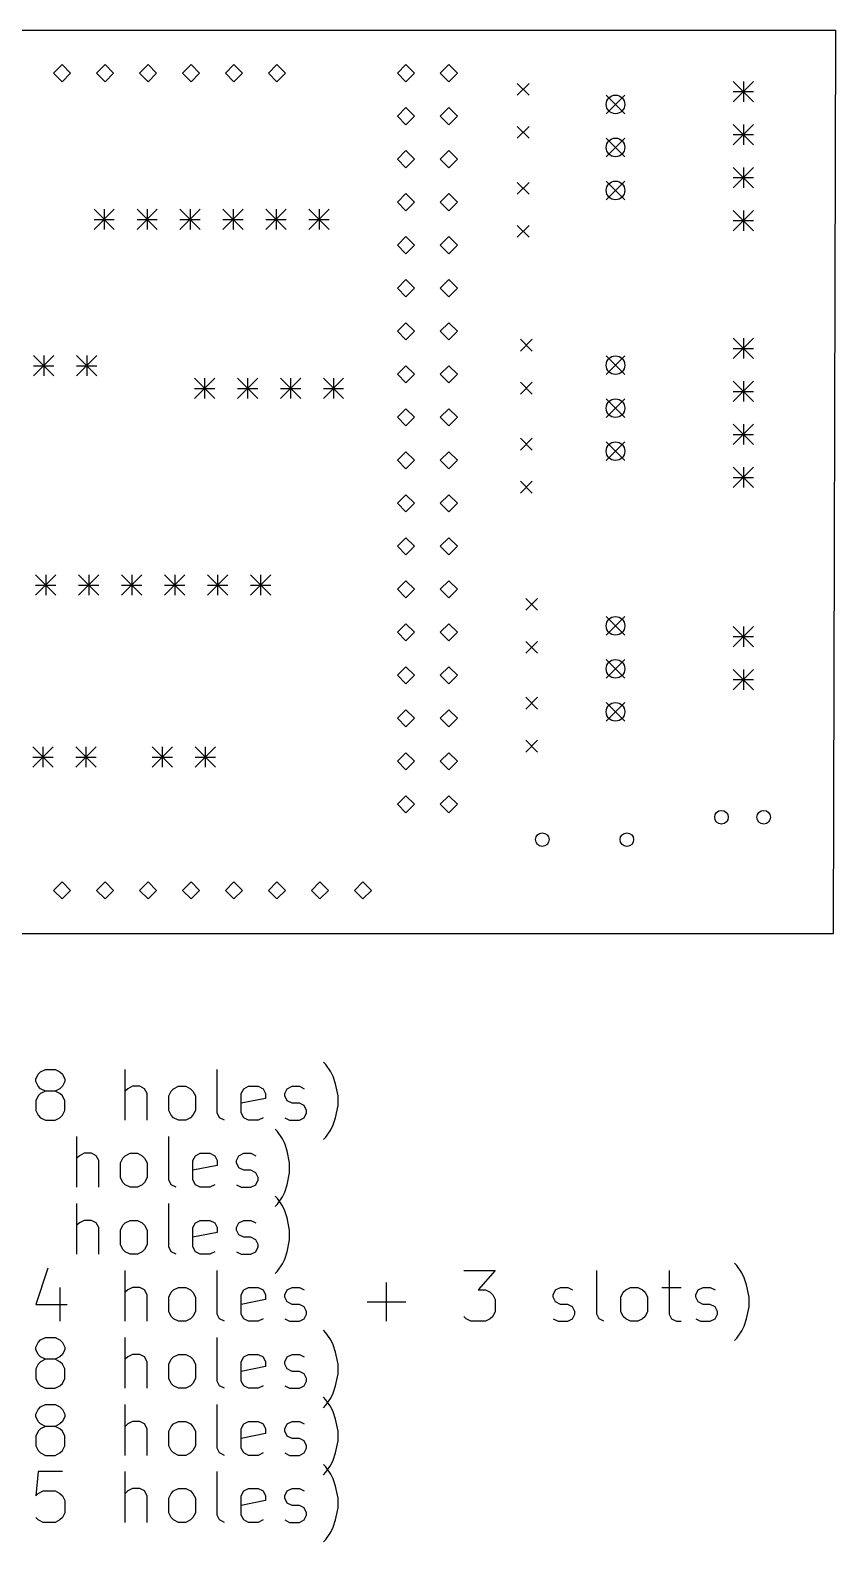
# Model space of a CAD drawing. Extents: x 123.6 to 222.8, y -157.6 to -68.3.
# Drawn here: x 175.2 to 222.8, y -157.6 to -68.3 of the extents above; entities that cross this region are included whole.
import ezdxf

# ---------------------------------------------------------------- set-up
doc = ezdxf.new("R2010")
doc.units = 0
doc.layers.add('BLACK', color=7, linetype='CONTINUOUS')

msp = doc.modelspace()

# ---------------------------------------------------------------- linework, layer by layer
at = {"layer": 'BLACK', "linetype": 'CONTINUOUS'}
for p, q in [((124.841, -68.326), (222.758, -68.326)), ((222.631, -121.666), (222.758, -68.326)), ((177.038, -70.358), (176.53, -70.866)), ((177.546, -70.866), (177.038, -70.358)), ((179.578, -70.358), (179.07, -70.866)), ((180.086, -70.866), (179.578, -70.358)), ((182.118, -70.358), (181.61, -70.866)), ((182.626, -70.866), (182.118, -70.358)), ((184.658, -70.358), (184.15, -70.866)), ((185.166, -70.866), (184.658, -70.358)), ((187.198, -70.358), (186.69, -70.866)), ((187.706, -70.866), (187.198, -70.358)), ((189.738, -70.358), (189.23, -70.866)), ((190.246, -70.866), (189.738, -70.358)), ((197.358, -70.358), (196.85, -70.866)), ((197.866, -70.866), (197.358, -70.358)), ((199.898, -70.358), (199.39, -70.866)), ((200.406, -70.866), (199.898, -70.358)), ((176.53, -70.866), (177.038, -71.374)), ((177.038, -71.374), (177.546, -70.866)), ((179.07, -70.866), (179.578, -71.374)), ((179.578, -71.374), (180.086, -70.866)), ((181.61, -70.866), (182.118, -71.374)), ((182.118, -71.374), (182.626, -70.866)), ((184.15, -70.866), (184.658, -71.374)), ((184.658, -71.374), (185.166, -70.866)), ((186.69, -70.866), (187.198, -71.374)), ((187.198, -71.374), (187.706, -70.866)), ((189.23, -70.866), (189.738, -71.374)), ((189.738, -71.374), (190.246, -70.866)), ((196.85, -70.866), (197.358, -71.374)), ((197.358, -71.374), (197.866, -70.866)), ((199.39, -70.866), (199.898, -71.374)), ((199.898, -71.374), (200.406, -70.866)), ((216.697, -71.3455), (217.897, -72.5455)), ((217.897, -71.3455), (216.697, -72.5455)), ((217.297, -71.3455), (217.297, -72.5455)), ((203.93, -71.4685), (204.63, -72.1685)), ((204.63, -71.4685), (203.93, -72.1685)), ((209.19, -72.1575), (210.29, -73.2575)), ((210.29, -72.1575), (209.19, -73.2575)), ((216.697, -71.9455), (217.897, -71.9455)), ((197.358, -72.898), (196.85, -73.406)), ((197.866, -73.406), (197.358, -72.898)), ((199.898, -72.898), (199.39, -73.406)), ((200.406, -73.406), (199.898, -72.898)), ((196.85, -73.406), (197.358, -73.914)), ((197.358, -73.914), (197.866, -73.406)), ((199.39, -73.406), (199.898, -73.914)), ((199.898, -73.914), (200.406, -73.406)), ((203.93, -74.0085), (204.63, -74.7085)), ((204.63, -74.0085), (203.93, -74.7085)), ((216.697, -73.8855), (217.897, -75.0855)), ((217.897, -73.8855), (216.697, -75.0855)), ((217.297, -73.8855), (217.297, -75.0855)), ((209.19, -74.6975), (210.29, -75.7975)), ((210.29, -74.6975), (209.19, -75.7975)), ((216.697, -74.4855), (217.897, -74.4855)), ((197.358, -75.438), (196.85, -75.946)), ((197.866, -75.946), (197.358, -75.438)), ((199.898, -75.438), (199.39, -75.946)), ((200.406, -75.946), (199.898, -75.438)), ((196.85, -75.946), (197.358, -76.454)), ((197.358, -76.454), (197.866, -75.946)), ((199.39, -75.946), (199.898, -76.454)), ((199.898, -76.454), (200.406, -75.946)), ((216.697, -76.4255), (217.897, -77.6255)), ((217.897, -76.4255), (216.697, -77.6255)), ((217.297, -76.4255), (217.297, -77.6255)), ((203.93, -77.3105), (204.63, -78.0105)), ((204.63, -77.3105), (203.93, -78.0105)), ((209.19, -77.2375), (210.29, -78.3375)), ((210.29, -77.2375), (209.19, -78.3375)), ((216.697, -77.0255), (217.897, -77.0255)), ((197.358, -77.978), (196.85, -78.486)), ((196.85, -78.486), (197.358, -78.994)), ((197.866, -78.486), (197.358, -77.978)), ((197.358, -78.994), (197.866, -78.486)), ((199.898, -77.978), (199.39, -78.486)), ((199.39, -78.486), (199.898, -78.994)), ((200.406, -78.486), (199.898, -77.978)), ((199.898, -78.994), (200.406, -78.486)), ((178.927, -78.902), (180.127, -80.102)), ((180.127, -78.902), (178.927, -80.102)), ((179.527, -78.902), (179.527, -80.102)), ((181.467, -78.902), (182.667, -80.102)), ((182.667, -78.902), (181.467, -80.102)), ((182.067, -78.902), (182.067, -80.102)), ((184.007, -78.902), (185.207, -80.102)), ((185.207, -78.902), (184.007, -80.102)), ((184.607, -78.902), (184.607, -80.102)), ((186.547, -78.902), (187.747, -80.102)), ((187.747, -78.902), (186.547, -80.102)), ((187.147, -78.902), (187.147, -80.102)), ((189.087, -78.902), (190.287, -80.102)), ((190.287, -78.902), (189.087, -80.102)), ((189.687, -78.902), (189.687, -80.102)), ((191.627, -78.902), (192.827, -80.102)), ((192.827, -78.902), (191.627, -80.102)), ((192.227, -78.902), (192.227, -80.102)), ((216.697, -78.9655), (217.897, -80.1655)), ((217.897, -78.9655), (216.697, -80.1655)), ((217.297, -78.9655), (217.297, -80.1655)), ((178.927, -79.502), (180.127, -79.502)), ((181.467, -79.502), (182.667, -79.502)), ((184.007, -79.502), (185.207, -79.502)), ((186.547, -79.502), (187.747, -79.502)), ((189.087, -79.502), (190.287, -79.502)), ((191.627, -79.502), (192.827, -79.502)), ((203.93, -79.8505), (204.63, -80.5505)), ((204.63, -79.8505), (203.93, -80.5505)), ((216.697, -79.5655), (217.897, -79.5655)), ((197.358, -80.518), (196.85, -81.026)), ((196.85, -81.026), (197.358, -81.534)), ((197.866, -81.026), (197.358, -80.518)), ((197.358, -81.534), (197.866, -81.026)), ((199.898, -80.518), (199.39, -81.026)), ((199.39, -81.026), (199.898, -81.534)), ((200.406, -81.026), (199.898, -80.518)), ((199.898, -81.534), (200.406, -81.026)), ((197.358, -83.058), (196.85, -83.566)), ((196.85, -83.566), (197.358, -84.074)), ((197.866, -83.566), (197.358, -83.058)), ((197.358, -84.074), (197.866, -83.566)), ((199.898, -83.058), (199.39, -83.566)), ((199.39, -83.566), (199.898, -84.074)), ((200.406, -83.566), (199.898, -83.058)), ((199.898, -84.074), (200.406, -83.566)), ((197.358, -85.598), (196.85, -86.106)), ((197.866, -86.106), (197.358, -85.598)), ((199.898, -85.598), (199.39, -86.106)), ((200.406, -86.106), (199.898, -85.598)), ((196.85, -86.106), (197.358, -86.614)), ((197.358, -86.614), (197.866, -86.106)), ((199.39, -86.106), (199.898, -86.614)), ((199.898, -86.614), (200.406, -86.106)), ((204.12, -86.5815), (204.82, -87.2815)), ((204.82, -86.5815), (204.12, -87.2815)), ((216.697, -86.522), (217.897, -87.722)), ((217.897, -86.522), (216.697, -87.722)), ((217.297, -86.522), (217.297, -87.722)), ((216.697, -87.122), (217.897, -87.122)), ((175.358, -87.538), (176.558, -88.738)), ((176.558, -87.538), (175.358, -88.738)), ((175.358, -88.138), (176.558, -88.138)), ((175.958, -87.538), (175.958, -88.738)), ((177.898, -87.538), (179.098, -88.738)), ((179.098, -87.538), (177.898, -88.738)), ((177.898, -88.138), (179.098, -88.138)), ((178.498, -87.538), (178.498, -88.738)), ((197.358, -88.138), (196.85, -88.646)), ((197.866, -88.646), (197.358, -88.138)), ((199.898, -88.138), (199.39, -88.646)), ((200.406, -88.646), (199.898, -88.138)), ((209.19, -87.5562), (210.29, -88.6562)), ((210.29, -87.5562), (209.19, -88.6562)), ((184.858, -88.8842), (186.058, -90.0842)), ((186.058, -88.8842), (184.858, -90.0842)), ((185.458, -88.8842), (185.458, -90.0842)), ((187.398, -88.8842), (188.598, -90.0842)), ((188.598, -88.8842), (187.398, -90.0842)), ((187.998, -88.8842), (187.998, -90.0842)), ((189.938, -88.8842), (191.138, -90.0842)), ((191.138, -88.8842), (189.938, -90.0842)), ((190.538, -88.8842), (190.538, -90.0842)), ((192.478, -88.8842), (193.678, -90.0842)), ((193.678, -88.8842), (192.478, -90.0842)), ((193.078, -88.8842), (193.078, -90.0842)), ((196.85, -88.646), (197.358, -89.154)), ((197.358, -89.154), (197.866, -88.646)), ((199.39, -88.646), (199.898, -89.154)), ((199.898, -89.154), (200.406, -88.646)), ((204.12, -89.1215), (204.82, -89.8215)), ((204.82, -89.1215), (204.12, -89.8215)), ((216.697, -89.062), (217.897, -90.262)), ((217.897, -89.062), (216.697, -90.262)), ((217.297, -89.062), (217.297, -90.262)), ((184.858, -89.4842), (186.058, -89.4842)), ((187.398, -89.4842), (188.598, -89.4842)), ((189.938, -89.4842), (191.138, -89.4842)), ((192.478, -89.4842), (193.678, -89.4842)), ((209.19, -90.0962), (210.29, -91.1962)), ((210.29, -90.0962), (209.19, -91.1962)), ((216.697, -89.662), (217.897, -89.662)), ((197.358, -90.678), (196.85, -91.186)), ((197.866, -91.186), (197.358, -90.678)), ((199.898, -90.678), (199.39, -91.186)), ((200.406, -91.186), (199.898, -90.678)), ((196.85, -91.186), (197.358, -91.694)), ((197.358, -91.694), (197.866, -91.186)), ((199.39, -91.186), (199.898, -91.694)), ((199.898, -91.694), (200.406, -91.186)), ((216.697, -91.602), (217.897, -92.802)), ((217.897, -91.602), (216.697, -92.802)), ((217.297, -91.602), (217.297, -92.802)), ((204.12, -92.4235), (204.82, -93.1235)), ((204.82, -92.4235), (204.12, -93.1235)), ((209.19, -92.6362), (210.29, -93.7362)), ((210.29, -92.6362), (209.19, -93.7362)), ((216.697, -92.202), (217.897, -92.202)), ((197.358, -93.218), (196.85, -93.726)), ((196.85, -93.726), (197.358, -94.234)), ((197.866, -93.726), (197.358, -93.218)), ((197.358, -94.234), (197.866, -93.726)), ((199.898, -93.218), (199.39, -93.726)), ((199.39, -93.726), (199.898, -94.234)), ((200.406, -93.726), (199.898, -93.218)), ((199.898, -94.234), (200.406, -93.726)), ((216.697, -94.142), (217.897, -95.342)), ((217.897, -94.142), (216.697, -95.342)), ((217.297, -94.142), (217.297, -95.342)), ((204.12, -94.9635), (204.82, -95.6635)), ((204.82, -94.9635), (204.12, -95.6635)), ((216.697, -94.742), (217.897, -94.742)), ((197.358, -95.758), (196.85, -96.266)), ((196.85, -96.266), (197.358, -96.774)), ((197.866, -96.266), (197.358, -95.758)), ((197.358, -96.774), (197.866, -96.266)), ((199.898, -95.758), (199.39, -96.266)), ((199.39, -96.266), (199.898, -96.774)), ((200.406, -96.266), (199.898, -95.758)), ((199.898, -96.774), (200.406, -96.266)), ((197.358, -98.298), (196.85, -98.806)), ((196.85, -98.806), (197.358, -99.314)), ((197.866, -98.806), (197.358, -98.298)), ((197.358, -99.314), (197.866, -98.806)), ((199.898, -98.298), (199.39, -98.806)), ((199.39, -98.806), (199.898, -99.314)), ((200.406, -98.806), (199.898, -98.298)), ((199.898, -99.314), (200.406, -98.806)), ((175.473, -100.492), (176.673, -101.692)), ((176.673, -100.492), (175.473, -101.692)), ((176.073, -100.492), (176.073, -101.692)), ((178.013, -100.492), (179.213, -101.692)), ((179.213, -100.492), (178.013, -101.692)), ((178.613, -100.492), (178.613, -101.692)), ((180.553, -100.492), (181.753, -101.692)), ((181.753, -100.492), (180.553, -101.692)), ((181.153, -100.492), (181.153, -101.692)), ((183.093, -100.492), (184.293, -101.692)), ((184.293, -100.492), (183.093, -101.692)), ((183.693, -100.492), (183.693, -101.692)), ((185.633, -100.492), (186.833, -101.692)), ((186.833, -100.492), (185.633, -101.692)), ((186.233, -100.492), (186.233, -101.692)), ((188.173, -100.492), (189.373, -101.692)), ((189.373, -100.492), (188.173, -101.692)), ((188.773, -100.492), (188.773, -101.692)), ((197.358, -100.838), (196.85, -101.346)), ((197.866, -101.346), (197.358, -100.838)), ((199.898, -100.838), (199.39, -101.346)), ((200.406, -101.346), (199.898, -100.838)), ((175.473, -101.092), (176.673, -101.092)), ((178.013, -101.092), (179.213, -101.092)), ((180.553, -101.092), (181.753, -101.092)), ((183.093, -101.092), (184.293, -101.092)), ((185.633, -101.092), (186.833, -101.092)), ((188.173, -101.092), (189.373, -101.092)), ((196.85, -101.346), (197.358, -101.854)), ((197.358, -101.854), (197.866, -101.346)), ((199.39, -101.346), (199.898, -101.854)), ((199.898, -101.854), (200.406, -101.346)), ((204.438, -101.884), (205.138, -102.584)), ((205.138, -101.884), (204.438, -102.584)), ((197.358, -103.378), (196.85, -103.886)), ((197.866, -103.886), (197.358, -103.378)), ((199.898, -103.378), (199.39, -103.886)), ((200.406, -103.886), (199.898, -103.378)), ((209.19, -102.955), (210.29, -104.055)), ((210.29, -102.955), (209.19, -104.055)), ((216.697, -103.54), (217.897, -104.74)), ((217.897, -103.54), (216.697, -104.74)), ((217.297, -103.54), (217.297, -104.74)), ((196.85, -103.886), (197.358, -104.394)), ((197.358, -104.394), (197.866, -103.886)), ((199.39, -103.886), (199.898, -104.394)), ((199.898, -104.394), (200.406, -103.886)), ((204.438, -104.424), (205.138, -105.124)), ((205.138, -104.424), (204.438, -105.124)), ((216.697, -104.14), (217.897, -104.14)), ((197.358, -105.918), (196.85, -106.426)), ((197.866, -106.426), (197.358, -105.918)), ((199.898, -105.918), (199.39, -106.426)), ((200.406, -106.426), (199.898, -105.918)), ((209.19, -105.495), (210.29, -106.595)), ((210.29, -105.495), (209.19, -106.595)), ((216.697, -106.08), (217.897, -107.28)), ((217.897, -106.08), (216.697, -107.28)), ((217.297, -106.08), (217.297, -107.28)), ((196.85, -106.426), (197.358, -106.934)), ((197.358, -106.934), (197.866, -106.426)), ((199.39, -106.426), (199.898, -106.934)), ((199.898, -106.934), (200.406, -106.426)), ((216.697, -106.68), (217.897, -106.68)), ((204.438, -107.726), (205.138, -108.426)), ((205.138, -107.726), (204.438, -108.426)), ((197.358, -108.458), (196.85, -108.966)), ((197.866, -108.966), (197.358, -108.458)), ((199.898, -108.458), (199.39, -108.966)), ((200.406, -108.966), (199.898, -108.458)), ((209.19, -108.035), (210.29, -109.135)), ((210.29, -108.035), (209.19, -109.135)), ((196.85, -108.966), (197.358, -109.474)), ((197.358, -109.474), (197.866, -108.966)), ((199.39, -108.966), (199.898, -109.474)), ((199.898, -109.474), (200.406, -108.966)), ((175.307, -110.652), (176.507, -111.852)), ((176.507, -110.652), (175.307, -111.852)), ((175.907, -110.652), (175.907, -111.852)), ((177.847, -110.652), (179.047, -111.852)), ((179.047, -110.652), (177.847, -111.852)), ((178.447, -110.652), (178.447, -111.852)), ((182.356, -110.652), (183.556, -111.852)), ((183.556, -110.652), (182.356, -111.852)), ((182.956, -110.652), (182.956, -111.852)), ((184.896, -110.652), (186.096, -111.852)), ((186.096, -110.652), (184.896, -111.852)), ((185.496, -110.652), (185.496, -111.852)), ((204.438, -110.266), (205.138, -110.966)), ((205.138, -110.266), (204.438, -110.966)), ((175.307, -111.252), (176.507, -111.252)), ((177.847, -111.252), (179.047, -111.252)), ((182.356, -111.252), (183.556, -111.252)), ((184.896, -111.252), (186.096, -111.252)), ((197.358, -110.998), (196.85, -111.506)), ((196.85, -111.506), (197.358, -112.014)), ((197.866, -111.506), (197.358, -110.998)), ((197.358, -112.014), (197.866, -111.506)), ((199.898, -110.998), (199.39, -111.506)), ((199.39, -111.506), (199.898, -112.014)), ((200.406, -111.506), (199.898, -110.998)), ((199.898, -112.014), (200.406, -111.506)), ((197.358, -113.538), (196.85, -114.046)), ((196.85, -114.046), (197.358, -114.554)), ((197.866, -114.046), (197.358, -113.538)), ((197.358, -114.554), (197.866, -114.046)), ((199.898, -113.538), (199.39, -114.046)), ((199.39, -114.046), (199.898, -114.554)), ((200.406, -114.046), (199.898, -113.538)), ((199.898, -114.554), (200.406, -114.046)), ((177.038, -118.618), (176.53, -119.126)), ((177.546, -119.126), (177.038, -118.618)), ((179.578, -118.618), (179.07, -119.126)), ((180.086, -119.126), (179.578, -118.618)), ((182.118, -118.618), (181.61, -119.126)), ((182.626, -119.126), (182.118, -118.618)), ((184.658, -118.618), (184.15, -119.126)), ((185.166, -119.126), (184.658, -118.618)), ((187.198, -118.618), (186.69, -119.126)), ((187.706, -119.126), (187.198, -118.618)), ((189.738, -118.618), (189.23, -119.126)), ((190.246, -119.126), (189.738, -118.618)), ((192.278, -118.618), (191.77, -119.126)), ((192.786, -119.126), (192.278, -118.618)), ((194.818, -118.618), (194.31, -119.126)), ((195.326, -119.126), (194.818, -118.618)), ((176.53, -119.126), (177.038, -119.634)), ((177.038, -119.634), (177.546, -119.126)), ((179.07, -119.126), (179.578, -119.634)), ((179.578, -119.634), (180.086, -119.126)), ((181.61, -119.126), (182.118, -119.634)), ((182.118, -119.634), (182.626, -119.126)), ((184.15, -119.126), (184.658, -119.634)), ((184.658, -119.634), (185.166, -119.126)), ((186.69, -119.126), (187.198, -119.634)), ((187.198, -119.634), (187.706, -119.126)), ((189.23, -119.126), (189.738, -119.634)), ((189.738, -119.634), (190.246, -119.126)), ((191.77, -119.126), (192.278, -119.634)), ((192.278, -119.634), (192.786, -119.126)), ((194.31, -119.126), (194.818, -119.634)), ((194.818, -119.634), (195.326, -119.126)), ((124.841, -121.666), (222.631, -121.666)), ((192.63, -129.412), (192.487, -129.27)), ((192.916, -129.841), (192.63, -129.412)), ((175.487, -130.27), (175.63, -129.984)), ((175.487, -130.412), (175.487, -130.27)), ((175.63, -129.984), (175.773, -129.841)), ((175.773, -129.841), (176.059, -129.698)), ((176.059, -129.698), (176.63, -129.698)), ((176.63, -129.698), (176.916, -129.841)), ((176.916, -129.841), (177.059, -129.984)), ((177.059, -129.984), (177.202, -130.27)), ((177.202, -130.27), (177.202, -130.412)), ((180.773, -132.698), (180.773, -129.698)), ((186.202, -132.27), (186.202, -129.698)), ((193.059, -130.127), (192.916, -129.841)), ((193.202, -130.555), (193.059, -130.127)), ((175.63, -130.698), (175.487, -130.412)), ((175.773, -130.841), (175.63, -130.698)), ((175.773, -131.127), (175.63, -131.27)), ((176.059, -130.984), (175.773, -130.841)), ((176.059, -130.984), (175.773, -131.127)), ((176.63, -130.984), (176.059, -130.984)), ((176.916, -130.841), (176.63, -130.984)), ((176.916, -131.127), (176.63, -130.984)), ((177.059, -130.698), (176.916, -130.841)), ((177.059, -131.27), (176.916, -131.127)), ((177.202, -130.412), (177.059, -130.698)), ((180.916, -130.841), (180.773, -130.984)), ((181.202, -130.698), (180.916, -130.841)), ((181.63, -130.698), (181.202, -130.698)), ((181.916, -130.841), (181.63, -130.698)), ((182.059, -131.127), (181.916, -130.841)), ((182.059, -132.698), (182.059, -131.127)), ((183.345, -131.27), (183.487, -130.984)), ((183.487, -130.984), (183.63, -130.841)), ((183.63, -130.841), (183.916, -130.698)), ((183.916, -130.698), (184.345, -130.698)), ((184.345, -130.698), (184.63, -130.841)), ((184.63, -130.841), (184.773, -130.984)), ((184.773, -130.984), (184.916, -131.27)), ((187.63, -131.127), (187.773, -130.841)), ((187.63, -132.27), (187.63, -131.127)), ((187.773, -130.841), (188.059, -130.698)), ((188.059, -130.698), (188.63, -130.698)), ((188.63, -130.698), (188.916, -130.841)), ((188.916, -130.841), (189.059, -131.127)), ((189.059, -131.127), (189.059, -131.412)), ((190.202, -131.127), (190.345, -130.841)), ((190.202, -131.27), (190.202, -131.127)), ((190.345, -130.841), (190.63, -130.698)), ((190.63, -130.698), (191.059, -130.698)), ((191.059, -130.698), (191.345, -130.841)), ((193.345, -131.27), (193.202, -130.555)), ((175.63, -131.27), (175.487, -131.555)), ((175.487, -131.555), (175.487, -132.127)), ((175.487, -132.127), (175.63, -132.412)), ((177.202, -131.555), (177.059, -131.27)), ((177.059, -132.412), (177.202, -132.127)), ((177.202, -132.127), (177.202, -131.555)), ((183.345, -132.127), (183.345, -131.27)), ((183.487, -132.412), (183.345, -132.127)), ((184.916, -132.127), (184.773, -132.412)), ((184.916, -131.27), (184.916, -132.127)), ((189.059, -131.412), (187.63, -131.698)), ((190.345, -131.555), (190.202, -131.27)), ((190.63, -131.698), (190.345, -131.555)), ((191.059, -131.698), (190.63, -131.698)), ((191.345, -131.841), (191.059, -131.698)), ((191.487, -132.127), (191.345, -131.841)), ((191.487, -132.27), (191.487, -132.127)), ((193.202, -132.555), (193.345, -131.841)), ((193.345, -131.841), (193.345, -131.27)), ((175.63, -132.412), (175.773, -132.555)), ((175.773, -132.555), (176.059, -132.698)), ((176.059, -132.698), (176.63, -132.698)), ((176.63, -132.698), (176.916, -132.555)), ((176.916, -132.555), (177.059, -132.412)), ((183.63, -132.555), (183.487, -132.412)), ((183.916, -132.698), (183.63, -132.555)), ((184.345, -132.698), (183.916, -132.698)), ((184.63, -132.555), (184.345, -132.698)), ((184.773, -132.412), (184.63, -132.555)), ((186.345, -132.555), (186.202, -132.27)), ((186.63, -132.698), (186.345, -132.555)), ((187.773, -132.555), (187.63, -132.27)), ((188.059, -132.698), (187.773, -132.555)), ((188.63, -132.698), (188.059, -132.698)), ((188.916, -132.555), (188.63, -132.698)), ((190.202, -132.555), (190.487, -132.698)), ((190.487, -132.698), (191.059, -132.698)), ((191.059, -132.698), (191.345, -132.555)), ((191.345, -132.555), (191.487, -132.27)), ((192.916, -133.27), (193.059, -132.984)), ((193.059, -132.984), (193.202, -132.555)), ((177.916, -136.658), (177.916, -133.658)), ((183.345, -136.23), (183.345, -133.658)), ((189.773, -133.372), (189.63, -133.23)), ((190.059, -133.801), (189.773, -133.372)), ((190.202, -134.087), (190.059, -133.801)), ((192.487, -133.841), (192.63, -133.698)), ((192.63, -133.698), (192.916, -133.27)), ((178.059, -134.801), (177.916, -134.944)), ((178.345, -134.658), (178.059, -134.801)), ((178.773, -134.658), (178.345, -134.658)), ((179.059, -134.801), (178.773, -134.658)), ((179.202, -135.087), (179.059, -134.801)), ((180.63, -134.944), (180.773, -134.801)), ((180.773, -134.801), (181.059, -134.658)), ((181.059, -134.658), (181.487, -134.658)), ((181.487, -134.658), (181.773, -134.801)), ((181.773, -134.801), (181.916, -134.944)), ((184.773, -135.087), (184.916, -134.801)), ((184.916, -134.801), (185.202, -134.658)), ((185.202, -134.658), (185.773, -134.658)), ((185.773, -134.658), (186.059, -134.801)), ((186.059, -134.801), (186.202, -135.087)), ((187.345, -135.087), (187.487, -134.801)), ((187.487, -134.801), (187.773, -134.658)), ((187.773, -134.658), (188.202, -134.658)), ((188.202, -134.658), (188.487, -134.801)), ((190.345, -134.515), (190.202, -134.087)), ((190.487, -135.23), (190.345, -134.515)), ((179.202, -136.658), (179.202, -135.087)), ((180.487, -135.23), (180.63, -134.944)), ((180.487, -136.087), (180.487, -135.23)), ((181.916, -134.944), (182.059, -135.23)), ((182.059, -135.23), (182.059, -136.087)), ((184.773, -136.23), (184.773, -135.087)), ((186.202, -135.372), (184.773, -135.658)), ((186.202, -135.087), (186.202, -135.372)), ((187.345, -135.23), (187.345, -135.087)), ((187.487, -135.515), (187.345, -135.23)), ((187.773, -135.658), (187.487, -135.515)), ((188.202, -135.658), (187.773, -135.658)), ((188.487, -135.801), (188.202, -135.658)), ((190.487, -135.801), (190.487, -135.23)), ((180.63, -136.372), (180.487, -136.087)), ((180.773, -136.515), (180.63, -136.372)), ((181.059, -136.658), (180.773, -136.515)), ((181.773, -136.515), (181.487, -136.658)), ((181.916, -136.372), (181.773, -136.515)), ((182.059, -136.087), (181.916, -136.372)), ((183.487, -136.515), (183.345, -136.23)), ((183.773, -136.658), (183.487, -136.515)), ((184.916, -136.515), (184.773, -136.23)), ((185.202, -136.658), (184.916, -136.515)), ((186.059, -136.515), (185.773, -136.658)), ((187.345, -136.515), (187.63, -136.658)), ((188.202, -136.658), (188.487, -136.515)), ((188.63, -136.087), (188.487, -135.801)), ((188.487, -136.515), (188.63, -136.23)), ((188.63, -136.23), (188.63, -136.087)), ((190.202, -136.944), (190.345, -136.515)), ((190.345, -136.515), (190.487, -135.801)), ((181.487, -136.658), (181.059, -136.658)), ((185.773, -136.658), (185.202, -136.658)), ((187.63, -136.658), (188.202, -136.658)), ((189.773, -137.332), (189.63, -137.19)), ((189.773, -137.658), (190.059, -137.23)), ((190.059, -137.761), (189.773, -137.332)), ((190.059, -137.23), (190.202, -136.944)), ((177.916, -140.618), (177.916, -137.618)), ((183.345, -140.19), (183.345, -137.618)), ((189.63, -137.801), (189.773, -137.658)), ((190.202, -138.047), (190.059, -137.761)), ((190.345, -138.475), (190.202, -138.047)), ((178.059, -138.761), (177.916, -138.904)), ((178.345, -138.618), (178.059, -138.761)), ((178.773, -138.618), (178.345, -138.618)), ((179.059, -138.761), (178.773, -138.618)), ((179.202, -139.047), (179.059, -138.761)), ((179.202, -140.618), (179.202, -139.047)), ((180.487, -139.19), (180.63, -138.904)), ((180.487, -140.047), (180.487, -139.19)), ((180.63, -138.904), (180.773, -138.761)), ((180.773, -138.761), (181.059, -138.618)), ((181.059, -138.618), (181.487, -138.618)), ((181.487, -138.618), (181.773, -138.761)), ((181.773, -138.761), (181.916, -138.904)), ((181.916, -138.904), (182.059, -139.19)), ((182.059, -139.19), (182.059, -140.047)), ((184.773, -139.047), (184.916, -138.761)), ((184.773, -140.19), (184.773, -139.047)), ((184.916, -138.761), (185.202, -138.618)), ((185.202, -138.618), (185.773, -138.618)), ((185.773, -138.618), (186.059, -138.761)), ((186.059, -138.761), (186.202, -139.047)), ((186.202, -139.047), (186.202, -139.332)), ((187.345, -139.047), (187.487, -138.761)), ((187.345, -139.19), (187.345, -139.047)), ((187.487, -139.475), (187.345, -139.19)), ((187.487, -138.761), (187.773, -138.618)), ((187.773, -138.618), (188.202, -138.618)), ((188.202, -138.618), (188.487, -138.761)), ((190.487, -139.19), (190.345, -138.475)), ((190.487, -139.761), (190.487, -139.19)), ((180.63, -140.332), (180.487, -140.047)), ((182.059, -140.047), (181.916, -140.332)), ((186.202, -139.332), (184.773, -139.618)), ((187.773, -139.618), (187.487, -139.475)), ((188.202, -139.618), (187.773, -139.618)), ((188.487, -139.761), (188.202, -139.618)), ((188.63, -140.047), (188.487, -139.761)), ((188.63, -140.19), (188.63, -140.047)), ((190.345, -140.475), (190.487, -139.761)), ((180.773, -140.475), (180.63, -140.332)), ((181.059, -140.618), (180.773, -140.475)), ((181.487, -140.618), (181.059, -140.618)), ((181.773, -140.475), (181.487, -140.618)), ((181.916, -140.332), (181.773, -140.475)), ((183.487, -140.475), (183.345, -140.19)), ((183.773, -140.618), (183.487, -140.475)), ((184.916, -140.475), (184.773, -140.19)), ((185.202, -140.618), (184.916, -140.475)), ((185.773, -140.618), (185.202, -140.618)), ((186.059, -140.475), (185.773, -140.618)), ((187.345, -140.475), (187.63, -140.618)), ((187.63, -140.618), (188.202, -140.618)), ((188.202, -140.618), (188.487, -140.475)), ((188.487, -140.475), (188.63, -140.19)), ((190.059, -141.19), (190.202, -140.904)), ((190.202, -140.904), (190.345, -140.475)), ((176.202, -141.435), (175.487, -143.578)), ((180.773, -144.578), (180.773, -141.578)), ((186.202, -144.15), (186.202, -141.578)), ((189.63, -141.761), (189.773, -141.618)), ((189.773, -141.618), (190.059, -141.19)), ((200.773, -141.578), (202.63, -141.578)), ((202.63, -141.578), (201.63, -142.721)), ((208.63, -144.15), (208.63, -141.578)), ((212.916, -141.578), (212.916, -144.15)), ((216.916, -141.292), (216.773, -141.15)), ((217.202, -141.721), (216.916, -141.292)), ((217.345, -142.007), (217.202, -141.721)), ((176.916, -142.578), (176.916, -144.578)), ((180.916, -142.721), (180.773, -142.864)), ((181.202, -142.578), (180.916, -142.721)), ((181.63, -142.578), (181.202, -142.578)), ((181.916, -142.721), (181.63, -142.578)), ((182.059, -143.007), (181.916, -142.721)), ((183.487, -142.864), (183.63, -142.721)), ((183.63, -142.721), (183.916, -142.578)), ((183.916, -142.578), (184.345, -142.578)), ((184.345, -142.578), (184.63, -142.721)), ((184.63, -142.721), (184.773, -142.864)), ((187.63, -143.007), (187.773, -142.721)), ((187.773, -142.721), (188.059, -142.578)), ((188.059, -142.578), (188.63, -142.578)), ((188.63, -142.578), (188.916, -142.721)), ((188.916, -142.721), (189.059, -143.007)), ((190.202, -143.007), (190.345, -142.721)), ((190.345, -142.721), (190.63, -142.578)), ((190.63, -142.578), (191.059, -142.578)), ((191.059, -142.578), (191.345, -142.721)), ((196.202, -144.578), (196.202, -142.292)), ((201.63, -142.721), (202.059, -142.721)), ((202.059, -142.721), (202.345, -142.864)), ((206.059, -143.007), (206.202, -142.721)), ((206.202, -142.721), (206.487, -142.578)), ((206.487, -142.578), (206.916, -142.578)), ((206.916, -142.578), (207.202, -142.721)), ((210.202, -142.864), (210.345, -142.721)), ((210.345, -142.721), (210.63, -142.578)), ((210.63, -142.578), (211.059, -142.578)), ((211.059, -142.578), (211.345, -142.721)), ((211.345, -142.721), (211.487, -142.864)), ((212.487, -142.578), (213.63, -142.578)), ((214.487, -143.007), (214.63, -142.721)), ((214.63, -142.721), (214.916, -142.578)), ((214.916, -142.578), (215.345, -142.578)), ((215.345, -142.578), (215.63, -142.721)), ((217.487, -142.435), (217.345, -142.007)), ((217.63, -143.15), (217.487, -142.435)), ((175.487, -143.578), (177.345, -143.578)), ((182.059, -144.578), (182.059, -143.007)), ((183.345, -143.15), (183.487, -142.864)), ((183.345, -144.007), (183.345, -143.15)), ((184.773, -142.864), (184.916, -143.15)), ((184.916, -143.15), (184.916, -144.007)), ((187.63, -144.15), (187.63, -143.007)), ((189.059, -143.292), (187.63, -143.578)), ((189.059, -143.007), (189.059, -143.292)), ((190.202, -143.15), (190.202, -143.007)), ((190.345, -143.435), (190.202, -143.15)), ((190.63, -143.578), (190.345, -143.435)), ((191.059, -143.578), (190.63, -143.578)), ((191.345, -143.721), (191.059, -143.578)), ((191.487, -144.007), (191.345, -143.721)), ((195.059, -143.435), (197.345, -143.435)), ((202.345, -142.864), (202.487, -143.007)), ((202.487, -143.007), (202.63, -143.292)), ((202.63, -143.292), (202.63, -144.007)), ((206.059, -143.15), (206.059, -143.007)), ((206.202, -143.435), (206.059, -143.15)), ((206.487, -143.578), (206.202, -143.435)), ((206.916, -143.578), (206.487, -143.578)), ((207.202, -143.721), (206.916, -143.578)), ((207.345, -144.007), (207.202, -143.721)), ((210.059, -143.15), (210.202, -142.864)), ((210.059, -144.007), (210.059, -143.15)), ((211.487, -142.864), (211.63, -143.15)), ((211.63, -143.15), (211.63, -144.007)), ((214.487, -143.15), (214.487, -143.007)), ((214.63, -143.435), (214.487, -143.15)), ((214.916, -143.578), (214.63, -143.435)), ((215.345, -143.578), (214.916, -143.578)), ((215.63, -143.721), (215.345, -143.578)), ((215.773, -144.007), (215.63, -143.721)), ((217.487, -144.435), (217.63, -143.721)), ((217.63, -143.721), (217.63, -143.15)), ((183.487, -144.292), (183.345, -144.007)), ((183.63, -144.435), (183.487, -144.292)), ((183.916, -144.578), (183.63, -144.435)), ((184.345, -144.578), (183.916, -144.578)), ((184.63, -144.435), (184.345, -144.578)), ((184.773, -144.292), (184.63, -144.435)), ((184.916, -144.007), (184.773, -144.292)), ((186.345, -144.435), (186.202, -144.15)), ((186.63, -144.578), (186.345, -144.435)), ((187.773, -144.435), (187.63, -144.15)), ((188.059, -144.578), (187.773, -144.435)), ((188.63, -144.578), (188.059, -144.578)), ((188.916, -144.435), (188.63, -144.578)), ((190.202, -144.435), (190.487, -144.578)), ((190.487, -144.578), (191.059, -144.578)), ((191.059, -144.578), (191.345, -144.435)), ((191.345, -144.435), (191.487, -144.15)), ((191.487, -144.15), (191.487, -144.007)), ((200.916, -144.435), (200.773, -144.292)), ((201.202, -144.578), (200.916, -144.435)), ((202.059, -144.578), (201.202, -144.578)), ((202.345, -144.435), (202.059, -144.578)), ((202.487, -144.292), (202.345, -144.435)), ((202.63, -144.007), (202.487, -144.292)), ((206.059, -144.435), (206.345, -144.578)), ((206.345, -144.578), (206.916, -144.578)), ((206.916, -144.578), (207.202, -144.435)), ((207.202, -144.435), (207.345, -144.15)), ((207.345, -144.15), (207.345, -144.007)), ((208.773, -144.435), (208.63, -144.15)), ((209.059, -144.578), (208.773, -144.435)), ((210.202, -144.292), (210.059, -144.007)), ((210.345, -144.435), (210.202, -144.292)), ((210.63, -144.578), (210.345, -144.435)), ((211.059, -144.578), (210.63, -144.578)), ((211.345, -144.435), (211.059, -144.578)), ((211.487, -144.292), (211.345, -144.435)), ((211.63, -144.007), (211.487, -144.292)), ((212.916, -144.15), (213.059, -144.435)), ((213.059, -144.435), (213.345, -144.578)), ((213.345, -144.578), (213.63, -144.578)), ((214.487, -144.435), (214.773, -144.578)), ((214.773, -144.578), (215.345, -144.578)), ((215.345, -144.578), (215.63, -144.435)), ((215.63, -144.435), (215.773, -144.15)), ((215.773, -144.15), (215.773, -144.007)), ((217.345, -144.864), (217.487, -144.435)), ((192.63, -145.252), (192.487, -145.11)), ((192.916, -145.681), (192.63, -145.252)), ((216.916, -145.578), (217.202, -145.15)), ((217.202, -145.15), (217.345, -144.864)), ((175.487, -146.11), (175.63, -145.824)), ((175.487, -146.252), (175.487, -146.11)), ((175.63, -146.538), (175.487, -146.252)), ((175.63, -145.824), (175.773, -145.681)), ((175.773, -145.681), (176.059, -145.538)), ((176.059, -145.538), (176.63, -145.538)), ((176.63, -145.538), (176.916, -145.681)), ((176.916, -145.681), (177.059, -145.824)), ((177.059, -145.824), (177.202, -146.11)), ((177.202, -146.252), (177.059, -146.538)), ((177.202, -146.11), (177.202, -146.252)), ((180.773, -148.538), (180.773, -145.538)), ((186.202, -148.11), (186.202, -145.538)), ((193.059, -145.967), (192.916, -145.681)), ((193.202, -146.395), (193.059, -145.967)), ((193.345, -147.11), (193.202, -146.395)), ((216.773, -145.721), (216.916, -145.578)), ((175.63, -147.11), (175.487, -147.395)), ((175.773, -146.681), (175.63, -146.538)), ((175.773, -146.967), (175.63, -147.11)), ((176.059, -146.824), (175.773, -146.681)), ((176.059, -146.824), (175.773, -146.967)), ((176.63, -146.824), (176.059, -146.824)), ((176.916, -146.681), (176.63, -146.824)), ((176.916, -146.967), (176.63, -146.824)), ((177.059, -146.538), (176.916, -146.681)), ((177.059, -147.11), (176.916, -146.967)), ((177.202, -147.395), (177.059, -147.11)), ((180.916, -146.681), (180.773, -146.824)), ((181.202, -146.538), (180.916, -146.681)), ((181.63, -146.538), (181.202, -146.538)), ((181.916, -146.681), (181.63, -146.538)), ((182.059, -146.967), (181.916, -146.681)), ((182.059, -148.538), (182.059, -146.967)), ((183.345, -147.11), (183.487, -146.824)), ((183.345, -147.967), (183.345, -147.11)), ((183.487, -146.824), (183.63, -146.681)), ((183.63, -146.681), (183.916, -146.538)), ((183.916, -146.538), (184.345, -146.538)), ((184.345, -146.538), (184.63, -146.681)), ((184.63, -146.681), (184.773, -146.824)), ((184.773, -146.824), (184.916, -147.11)), ((184.916, -147.11), (184.916, -147.967)), ((187.63, -146.967), (187.773, -146.681)), ((187.63, -148.11), (187.63, -146.967)), ((189.059, -147.252), (187.63, -147.538)), ((187.773, -146.681), (188.059, -146.538)), ((188.059, -146.538), (188.63, -146.538)), ((188.63, -146.538), (188.916, -146.681)), ((188.916, -146.681), (189.059, -146.967)), ((189.059, -146.967), (189.059, -147.252)), ((190.202, -146.967), (190.345, -146.681)), ((190.202, -147.11), (190.202, -146.967)), ((190.345, -147.395), (190.202, -147.11)), ((190.345, -146.681), (190.63, -146.538)), ((190.63, -146.538), (191.059, -146.538)), ((191.059, -146.538), (191.345, -146.681)), ((193.345, -147.681), (193.345, -147.11)), ((175.487, -147.395), (175.487, -147.967)), ((175.487, -147.967), (175.63, -148.252)), ((177.059, -148.252), (177.202, -147.967)), ((177.202, -147.967), (177.202, -147.395)), ((183.487, -148.252), (183.345, -147.967)), ((184.916, -147.967), (184.773, -148.252)), ((186.345, -148.395), (186.202, -148.11)), ((187.773, -148.395), (187.63, -148.11)), ((190.63, -147.538), (190.345, -147.395)), ((191.059, -147.538), (190.63, -147.538)), ((191.345, -147.681), (191.059, -147.538)), ((191.487, -147.967), (191.345, -147.681)), ((191.345, -148.395), (191.487, -148.11)), ((191.487, -148.11), (191.487, -147.967)), ((193.202, -148.395), (193.345, -147.681)), ((175.63, -148.252), (175.773, -148.395)), ((175.773, -148.395), (176.059, -148.538)), ((176.059, -148.538), (176.63, -148.538)), ((176.63, -148.538), (176.916, -148.395)), ((176.916, -148.395), (177.059, -148.252)), ((183.63, -148.395), (183.487, -148.252)), ((183.916, -148.538), (183.63, -148.395)), ((184.345, -148.538), (183.916, -148.538)), ((184.63, -148.395), (184.345, -148.538)), ((184.773, -148.252), (184.63, -148.395)), ((186.63, -148.538), (186.345, -148.395)), ((188.059, -148.538), (187.773, -148.395)), ((188.63, -148.538), (188.059, -148.538)), ((188.916, -148.395), (188.63, -148.538)), ((190.202, -148.395), (190.487, -148.538)), ((190.487, -148.538), (191.059, -148.538)), ((191.059, -148.538), (191.345, -148.395)), ((192.63, -149.212), (192.487, -149.07)), ((192.916, -149.11), (193.059, -148.824)), ((193.059, -148.824), (193.202, -148.395)), ((175.487, -150.07), (175.63, -149.784)), ((175.63, -149.784), (175.773, -149.641)), ((175.773, -149.641), (176.059, -149.498)), ((176.059, -149.498), (176.63, -149.498)), ((176.63, -149.498), (176.916, -149.641)), ((176.916, -149.641), (177.059, -149.784)), ((177.059, -149.784), (177.202, -150.07)), ((180.773, -152.498), (180.773, -149.498)), ((186.202, -152.07), (186.202, -149.498)), ((192.487, -149.681), (192.63, -149.538)), ((192.63, -149.538), (192.916, -149.11)), ((192.916, -149.641), (192.63, -149.212)), ((193.059, -149.927), (192.916, -149.641)), ((193.202, -150.355), (193.059, -149.927)), ((175.487, -150.212), (175.487, -150.07)), ((175.63, -150.498), (175.487, -150.212)), ((175.773, -150.641), (175.63, -150.498)), ((176.059, -150.784), (175.773, -150.641)), ((176.059, -150.784), (175.773, -150.927)), ((176.63, -150.784), (176.059, -150.784)), ((176.916, -150.641), (176.63, -150.784)), ((176.916, -150.927), (176.63, -150.784)), ((177.059, -150.498), (176.916, -150.641)), ((177.202, -150.212), (177.059, -150.498)), ((177.202, -150.07), (177.202, -150.212)), ((180.916, -150.641), (180.773, -150.784)), ((181.202, -150.498), (180.916, -150.641)), ((181.63, -150.498), (181.202, -150.498)), ((181.916, -150.641), (181.63, -150.498)), ((182.059, -150.927), (181.916, -150.641)), ((183.345, -151.07), (183.487, -150.784)), ((183.487, -150.784), (183.63, -150.641)), ((183.63, -150.641), (183.916, -150.498)), ((183.916, -150.498), (184.345, -150.498)), ((184.345, -150.498), (184.63, -150.641)), ((184.63, -150.641), (184.773, -150.784)), ((184.773, -150.784), (184.916, -151.07)), ((187.63, -150.927), (187.773, -150.641)), ((187.773, -150.641), (188.059, -150.498)), ((188.059, -150.498), (188.63, -150.498)), ((188.63, -150.498), (188.916, -150.641)), ((188.916, -150.641), (189.059, -150.927)), ((190.202, -150.927), (190.345, -150.641)), ((190.345, -150.641), (190.63, -150.498)), ((190.63, -150.498), (191.059, -150.498)), ((191.059, -150.498), (191.345, -150.641)), ((193.345, -151.07), (193.202, -150.355)), ((175.63, -151.07), (175.487, -151.355)), ((175.487, -151.355), (175.487, -151.927)), ((175.773, -150.927), (175.63, -151.07)), ((177.059, -151.07), (176.916, -150.927)), ((177.202, -151.355), (177.059, -151.07)), ((177.202, -151.927), (177.202, -151.355)), ((182.059, -152.498), (182.059, -150.927)), ((183.345, -151.927), (183.345, -151.07)), ((184.916, -151.07), (184.916, -151.927)), ((187.63, -152.07), (187.63, -150.927)), ((189.059, -151.212), (187.63, -151.498)), ((189.059, -150.927), (189.059, -151.212)), ((190.202, -151.07), (190.202, -150.927)), ((190.345, -151.355), (190.202, -151.07)), ((190.63, -151.498), (190.345, -151.355)), ((191.059, -151.498), (190.63, -151.498)), ((191.345, -151.641), (191.059, -151.498)), ((191.487, -151.927), (191.345, -151.641)), ((193.202, -152.355), (193.345, -151.641)), ((193.345, -151.641), (193.345, -151.07)), ((175.487, -151.927), (175.63, -152.212)), ((175.63, -152.212), (175.773, -152.355)), ((175.773, -152.355), (176.059, -152.498)), ((176.059, -152.498), (176.63, -152.498)), ((176.63, -152.498), (176.916, -152.355)), ((176.916, -152.355), (177.059, -152.212)), ((177.059, -152.212), (177.202, -151.927)), ((183.487, -152.212), (183.345, -151.927)), ((183.63, -152.355), (183.487, -152.212)), ((183.916, -152.498), (183.63, -152.355)), ((184.345, -152.498), (183.916, -152.498)), ((184.63, -152.355), (184.345, -152.498)), ((184.773, -152.212), (184.63, -152.355)), ((184.916, -151.927), (184.773, -152.212)), ((186.345, -152.355), (186.202, -152.07)), ((186.63, -152.498), (186.345, -152.355)), ((187.773, -152.355), (187.63, -152.07)), ((188.059, -152.498), (187.773, -152.355)), ((188.63, -152.498), (188.059, -152.498)), ((188.916, -152.355), (188.63, -152.498)), ((190.202, -152.355), (190.487, -152.498)), ((190.487, -152.498), (191.059, -152.498)), ((191.059, -152.498), (191.345, -152.355)), ((191.345, -152.355), (191.487, -152.07)), ((191.487, -152.07), (191.487, -151.927)), ((193.059, -152.784), (193.202, -152.355)), ((175.63, -153.458), (175.487, -154.887)), ((177.059, -153.458), (175.63, -153.458)), ((180.773, -156.458), (180.773, -153.458)), ((186.202, -156.03), (186.202, -153.458)), ((192.63, -153.172), (192.487, -153.03)), ((192.487, -153.641), (192.63, -153.498)), ((192.63, -153.498), (192.916, -153.07)), ((192.916, -153.601), (192.63, -153.172)), ((192.916, -153.07), (193.059, -152.784)), ((193.059, -153.887), (192.916, -153.601)), ((193.202, -154.315), (193.059, -153.887)), ((193.345, -155.03), (193.202, -154.315)), ((175.487, -154.887), (175.63, -154.744)), ((175.63, -154.744), (175.916, -154.601)), ((175.916, -154.601), (176.63, -154.601)), ((176.63, -154.601), (176.916, -154.744)), ((176.916, -154.744), (177.059, -154.887)), ((177.059, -154.887), (177.202, -155.172)), ((177.202, -155.172), (177.202, -155.887)), ((180.916, -154.601), (180.773, -154.744)), ((181.202, -154.458), (180.916, -154.601)), ((181.63, -154.458), (181.202, -154.458)), ((181.916, -154.601), (181.63, -154.458)), ((182.059, -154.887), (181.916, -154.601)), ((182.059, -156.458), (182.059, -154.887)), ((183.345, -155.03), (183.487, -154.744)), ((183.345, -155.887), (183.345, -155.03)), ((183.487, -154.744), (183.63, -154.601)), ((183.63, -154.601), (183.916, -154.458)), ((183.916, -154.458), (184.345, -154.458)), ((184.345, -154.458), (184.63, -154.601)), ((184.63, -154.601), (184.773, -154.744)), ((184.773, -154.744), (184.916, -155.03)), ((184.916, -155.03), (184.916, -155.887)), ((187.63, -154.887), (187.773, -154.601)), ((187.63, -156.03), (187.63, -154.887)), ((189.059, -155.172), (187.63, -155.458)), ((187.773, -154.601), (188.059, -154.458)), ((188.059, -154.458), (188.63, -154.458)), ((188.63, -154.458), (188.916, -154.601)), ((188.916, -154.601), (189.059, -154.887)), ((189.059, -154.887), (189.059, -155.172)), ((190.202, -154.887), (190.345, -154.601)), ((190.202, -155.03), (190.202, -154.887)), ((190.345, -155.315), (190.202, -155.03)), ((190.345, -154.601), (190.63, -154.458)), ((190.63, -155.458), (190.345, -155.315)), ((190.63, -154.458), (191.059, -154.458)), ((191.059, -154.458), (191.345, -154.601)), ((193.345, -155.601), (193.345, -155.03)), ((175.63, -156.315), (175.487, -156.172)), ((177.059, -156.172), (176.916, -156.315)), ((177.202, -155.887), (177.059, -156.172)), ((183.487, -156.172), (183.345, -155.887)), ((183.63, -156.315), (183.487, -156.172)), ((184.773, -156.172), (184.63, -156.315)), ((184.916, -155.887), (184.773, -156.172)), ((186.345, -156.315), (186.202, -156.03)), ((187.773, -156.315), (187.63, -156.03)), ((191.059, -155.458), (190.63, -155.458)), ((191.345, -155.601), (191.059, -155.458)), ((191.487, -155.887), (191.345, -155.601)), ((191.345, -156.315), (191.487, -156.03)), ((191.487, -156.03), (191.487, -155.887)), ((193.202, -156.315), (193.345, -155.601)), ((175.916, -156.458), (175.63, -156.315)), ((176.63, -156.458), (175.916, -156.458)), ((176.916, -156.315), (176.63, -156.458)), ((183.916, -156.458), (183.63, -156.315)), ((184.345, -156.458), (183.916, -156.458)), ((184.63, -156.315), (184.345, -156.458)), ((186.63, -156.458), (186.345, -156.315)), ((188.059, -156.458), (187.773, -156.315)), ((188.63, -156.458), (188.059, -156.458)), ((188.916, -156.315), (188.63, -156.458)), ((190.202, -156.315), (190.487, -156.458)), ((190.487, -156.458), (191.059, -156.458)), ((191.059, -156.458), (191.345, -156.315)), ((192.63, -157.458), (192.916, -157.03)), ((192.916, -157.03), (193.059, -156.744)), ((193.059, -156.744), (193.202, -156.315)), ((192.487, -157.601), (192.63, -157.458))]:
    msp.add_line(p, q, dxfattribs=at)
at = {"layer": 'BLACK'}
for centre, radius in [((209.74, -72.7075), 0.55), ((209.74, -75.2475), 0.55), ((209.74, -77.7875), 0.55), ((209.74, -88.1062), 0.55), ((209.74, -90.6462), 0.55), ((209.74, -93.1862), 0.55), ((209.74, -103.505), 0.55), ((209.74, -106.045), 0.55), ((209.74, -108.585), 0.55), ((216.002, -114.808), 0.4), ((218.502, -114.808), 0.4), ((205.414, -116.129), 0.4), ((210.414, -116.129), 0.4)]:
    msp.add_circle(centre, radius, dxfattribs=at)

doc.saveas('drawing.dxf')
